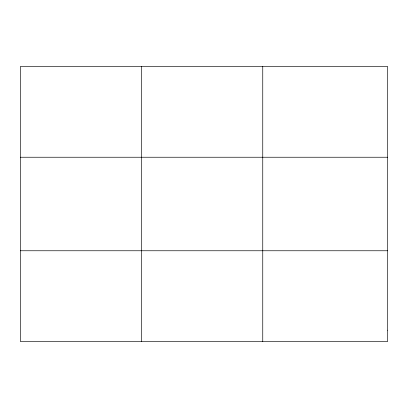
<?xml version="1.0" encoding="UTF-8"?>
<svg xmlns="http://www.w3.org/2000/svg" width="408" height="408" viewBox="0 0 408 408"><rect width="100%" height="100%" fill="white"/><g stroke="black" fill="none" stroke-linecap="round" stroke-linejoin="round"><path stroke-width="0.61" d="M141.576 341.537L141.576 66.463M262.752 341.537L262.752 66.463M20.4 157.238L387.6 157.238M20.4 250.762L387.6 250.762M387.6 330.189L387.6 341.537L20.4 341.537L20.4 66.463L387.6 66.463L387.6 330.189"/></g></svg>
